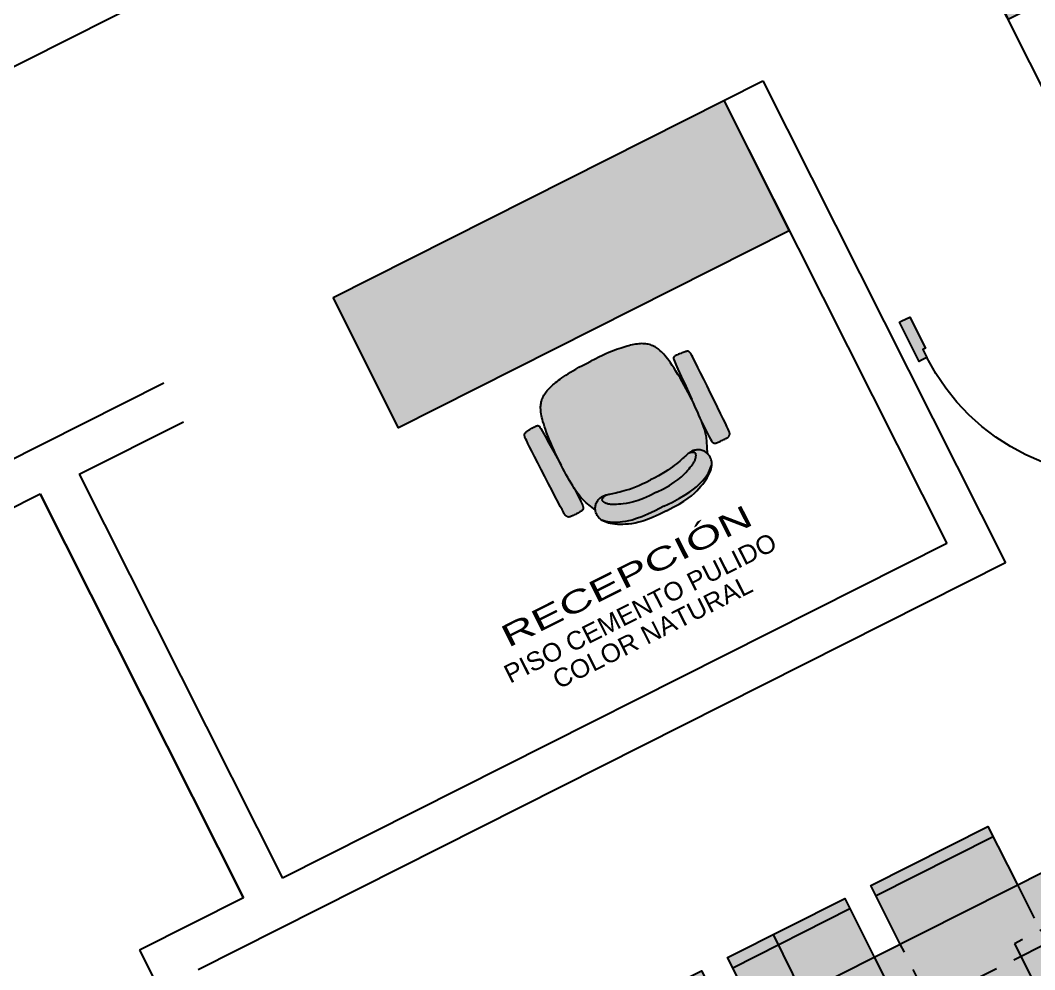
# Model space of a CAD drawing. Header units: millimetres. Extents: x 460 to 723, y 360 to 962.
# Drawn here: x 605.96 to 611.21, y 481 to 485.92 of the extents above; entities that cross this region are included whole.
import ezdxf
from ezdxf.enums import TextEntityAlignment as Align

# ---------------------------------------------------------------- set-up
doc = ezdxf.new("R2010")
doc.units = ezdxf.units.MM
doc.linetypes.add('DASHED', pattern=[19.05, 12.7, -6.35])
doc.linetypes.add('HIDDEN2', pattern=[4.7625, 3.175, -1.5875])
for name, color, linetype in [('0_HATCH_JARDIN', 84, 'Continuous'), ('5', 5, 'Continuous'), ('A-MOBILIARIO', 1, 'Continuous'), ('EQUIPAMIENTO MOVIL', 10, 'Continuous'), ('G-PROYECCIONES', 1, 'HIDDEN2'), ('proyeccion', 8, 'DASHED'), ('PUERTAS', 1, 'Continuous'), ('TEXTOS-03', 3, 'Continuous'), ('TEXTOS-04', 4, 'Continuous')]:
    doc.layers.add(name, color=color, linetype=linetype)
doc.layers.add('A_ventanas', color=252, linetype='Continuous', lineweight=9)
doc.styles.add('DIAZ', font='swissel.ttf', dxfattribs={"width": 1.5})
pattern_1 = [(0, (0, 0), (0, 6.985), [5.08, -1.905]), (90, (0, 0), (-6.985, 4e-16), [5.08, -1.905])]

# ---------------------------------------------------------------- blocks, each defined once
blk = doc.blocks.new('*U75')
at = {"layer": 'EQUIPAMIENTO MOVIL'}
h = blk.add_hatch(color=255, dxfattribs=at)
h.dxf.hatch_style = 1
h.paths.add_polyline_path([(1643.6555, 1762.7395), (1643.6548, 1762.7501), (1643.654, 1762.7605), (1643.6529, 1762.771), (1643.6512, 1762.7822), (1643.6486, 1762.7943), (1643.6448, 1762.8077), (1643.6394, 1762.8228), (1643.6322, 1762.84), (1643.6229, 1762.8596), (1643.6215, 1762.8561), (1643.6198, 1762.8527), (1643.618, 1762.8497), (1643.616, 1762.8468), (1643.6139, 1762.8442), (1643.6116, 1762.8417), (1643.6092, 1762.8395), (1643.6066, 1762.8375), (1643.604, 1762.8358), (1643.6012, 1762.8342), (1643.5984, 1762.8328), (1643.5955, 1762.8316), (1643.5925, 1762.8306), (1643.5896, 1762.8297), (1643.5867, 1762.8291), (1643.5838, 1762.8286), (1643.5809, 1762.8283), (1643.5781, 1762.8282), (1643.5754, 1762.8283), (1643.5727, 1762.8285), (1643.57, 1762.8288), (1643.567, 1762.8294), (1643.5671, 1762.8294), (1643.5642, 1762.83), (1643.561, 1762.8308), (1643.5574, 1762.8318), (1643.5535, 1762.8328), (1643.5491, 1762.834), (1643.5442, 1762.8353), (1643.5389, 1762.8367), (1643.5331, 1762.8382), (1643.5267, 1762.8397), (1643.5198, 1762.8413), (1643.5123, 1762.8429), (1643.5042, 1762.8445), (1643.4955, 1762.8461), (1643.4861, 1762.8476), (1643.4758, 1762.849), (1643.4646, 1762.8502), (1643.4523, 1762.8511), (1643.4388, 1762.8518), (1643.4239, 1762.8522), (1643.4076, 1762.8521), (1643.3914, 1762.8522), (1643.3765, 1762.8518), (1643.363, 1762.8511), (1643.3507, 1762.8502), (1643.3395, 1762.849), (1643.3292, 1762.8476), (1643.3198, 1762.8461), (1643.3111, 1762.8445), (1643.303, 1762.8429), (1643.2955, 1762.8413), (1643.2886, 1762.8397), (1643.2822, 1762.8382), (1643.2764, 1762.8367), (1643.271, 1762.8353), (1643.2662, 1762.834), (1643.2618, 1762.8328), (1643.2579, 1762.8318), (1643.2543, 1762.8308), (1643.2511, 1762.83), (1643.2481, 1762.8294), (1643.2452, 1762.8288), (1643.2425, 1762.8285), (1643.2399, 1762.8283), (1643.2372, 1762.8282), (1643.2344, 1762.8283), (1643.2315, 1762.8286), (1643.2286, 1762.8291), (1643.2257, 1762.8297), (1643.2227, 1762.8306), (1643.2198, 1762.8316), (1643.2169, 1762.8328), (1643.2141, 1762.8342), (1643.2113, 1762.8358), (1643.2087, 1762.8375), (1643.2061, 1762.8395), (1643.2037, 1762.8417), (1643.2014, 1762.8442), (1643.1992, 1762.8468), (1643.1972, 1762.8497), (1643.1954, 1762.8527), (1643.1938, 1762.8561), (1643.1924, 1762.8596), (1643.1831, 1762.84), (1643.1759, 1762.8228), (1643.1705, 1762.8077), (1643.1667, 1762.7943), (1643.164, 1762.7822), (1643.1624, 1762.771), (1643.1613, 1762.7605), (1643.1605, 1762.7501), (1643.1598, 1762.7395), (1643.1592, 1762.7288), (1643.1585, 1762.7177), (1643.158, 1762.7063), (1643.1576, 1762.6945), (1643.1572, 1762.6823), (1643.1571, 1762.6696), (1643.1571, 1762.6563), (1643.1573, 1762.6424), (1643.1576, 1762.6282), (1643.1582, 1762.6138), (1643.1589, 1762.5994), (1643.1597, 1762.5853), (1643.1607, 1762.5716), (1643.1618, 1762.5586), (1643.1629, 1762.5465), (1643.1642, 1762.5354), (1643.1655, 1762.5254), (1643.1669, 1762.5162), (1643.1684, 1762.508), (1643.1699, 1762.5005), (1643.1715, 1762.4937), (1643.1731, 1762.4875), (1643.1747, 1762.4818), (1643.1764, 1762.4766), (1643.1782, 1762.4719), (1643.18, 1762.4674), (1643.1818, 1762.4633), (1643.1838, 1762.4594), (1643.1859, 1762.4558), (1643.1882, 1762.4523), (1643.1905, 1762.449), (1643.1931, 1762.4457), (1643.1958, 1762.4426), (1643.1987, 1762.4395), (1643.2018, 1762.4365), (1643.2051, 1762.4337), (1643.2086, 1762.4309), (1643.2123, 1762.4283), (1643.2162, 1762.4259), (1643.2203, 1762.4236), (1643.2246, 1762.4214), (1643.2292, 1762.4194), (1643.2339, 1762.4175), (1643.2389, 1762.4157), (1643.2441, 1762.414), (1643.2495, 1762.4124), (1643.2551, 1762.4108), (1643.2609, 1762.4094), (1643.2669, 1762.408), (1643.2732, 1762.4067), (1643.2799, 1762.4054), (1643.2868, 1762.4042), (1643.2942, 1762.4031), (1643.302, 1762.402), (1643.3103, 1762.401), (1643.319, 1762.4), (1643.3285, 1762.3991), (1643.3387, 1762.3983), (1643.35, 1762.3977), (1643.3623, 1762.3971), (1643.3759, 1762.3967), (1643.391, 1762.3965), (1643.4076, 1762.3965), (1643.4243, 1762.3965), (1643.4394, 1762.3967), (1643.453, 1762.3971), (1643.4653, 1762.3977), (1643.4765, 1762.3983), (1643.4868, 1762.3991), (1643.4962, 1762.4), (1643.505, 1762.401), (1643.5133, 1762.402), (1643.5211, 1762.4031), (1643.5284, 1762.4042), (1643.5354, 1762.4054), (1643.542, 1762.4067), (1643.5484, 1762.408), (1643.5544, 1762.4094), (1643.5602, 1762.4108), (1643.5658, 1762.4124), (1643.5712, 1762.414), (1643.5764, 1762.4157), (1643.5813, 1762.4175), (1643.5861, 1762.4194), (1643.5907, 1762.4214), (1643.595, 1762.4236), (1643.5991, 1762.4259), (1643.603, 1762.4283), (1643.6067, 1762.4309), (1643.6102, 1762.4337), (1643.6135, 1762.4365), (1643.6166, 1762.4395), (1643.6195, 1762.4426), (1643.6222, 1762.4457), (1643.6247, 1762.449), (1643.6271, 1762.4523), (1643.6294, 1762.4558), (1643.6315, 1762.4594), (1643.6334, 1762.4633), (1643.6353, 1762.4674), (1643.6371, 1762.4719), (1643.6388, 1762.4766), (1643.6405, 1762.4818), (1643.6422, 1762.4875), (1643.6438, 1762.4937), (1643.6454, 1762.5005), (1643.6469, 1762.508), (1643.6484, 1762.5162), (1643.6498, 1762.5254), (1643.6511, 1762.5354), (1643.6524, 1762.5465), (1643.6535, 1762.5586), (1643.6546, 1762.5716), (1643.6556, 1762.5853), (1643.6564, 1762.5994), (1643.6571, 1762.6138), (1643.6576, 1762.6282), (1643.658, 1762.6424), (1643.6582, 1762.6563), (1643.6582, 1762.6696), (1643.658, 1762.6823), (1643.6577, 1762.6945), (1643.6573, 1762.7063), (1643.6567, 1762.7177), (1643.6561, 1762.7288)])
h.paths.add_polyline_path([(1643.1615, 1762.7797), (1643.1617, 1762.7976), (1643.1615, 1762.811), (1643.161, 1762.8206), (1643.1604, 1762.8272), (1643.1596, 1762.8315), (1643.1587, 1762.8341), (1643.1578, 1762.8358), (1643.157, 1762.837), (1643.1561, 1762.8381), (1643.1551, 1762.8389), (1643.1538, 1762.8396), (1643.1523, 1762.8401), (1643.1504, 1762.8405), (1643.1481, 1762.8408), (1643.1452, 1762.8411), (1643.1417, 1762.8413), (1643.1378, 1762.8415), (1643.1336, 1762.8417), (1643.1291, 1762.8418), (1643.1247, 1762.8419), (1643.1204, 1762.8419), (1643.1164, 1762.8419), (1643.1128, 1762.8419), (1643.1098, 1762.8417), (1643.1073, 1762.8416), (1643.1053, 1762.8414), (1643.1036, 1762.8411), (1643.1023, 1762.8407), (1643.1012, 1762.8403), (1643.1002, 1762.8399), (1643.0994, 1762.8393), (1643.0985, 1762.8387), (1643.0977, 1762.8381), (1643.0969, 1762.8374), (1643.0961, 1762.8366), (1643.0954, 1762.8358), (1643.0947, 1762.8349), (1643.0941, 1762.834), (1643.0935, 1762.833), (1643.093, 1762.8319), (1643.0925, 1762.8302), (1643.0921, 1762.8274), (1643.0917, 1762.8229), (1643.0914, 1762.8162), (1643.091, 1762.8068), (1643.0907, 1762.794), (1643.0904, 1762.7774), (1643.0901, 1762.7567), (1643.0898, 1762.7327), (1643.0896, 1762.7065), (1643.0893, 1762.6792), (1643.0891, 1762.6518), (1643.089, 1762.6256), (1643.0888, 1762.6015), (1643.0888, 1762.5808), (1643.0888, 1762.5641), (1643.0888, 1762.5512), (1643.0889, 1762.5417), (1643.0891, 1762.5348), (1643.0892, 1762.5302), (1643.0894, 1762.5273), (1643.0897, 1762.5256), (1643.0899, 1762.5244), (1643.0902, 1762.5234), (1643.0905, 1762.5224), (1643.0908, 1762.5215), (1643.0912, 1762.5207), (1643.0915, 1762.5199), (1643.0919, 1762.5191), (1643.0923, 1762.5184), (1643.0928, 1762.5178), (1643.0933, 1762.5171), (1643.0939, 1762.5165), (1643.0946, 1762.5159), (1643.0957, 1762.5154), (1643.097, 1762.5149), (1643.0988, 1762.5143), (1643.1011, 1762.5138), (1643.1038, 1762.5133), (1643.1072, 1762.5128), (1643.1111, 1762.5124), (1643.1153, 1762.5119), (1643.1196, 1762.5116), (1643.1239, 1762.5112), (1643.1281, 1762.5109), (1643.132, 1762.5108), (1643.1354, 1762.5107), (1643.1383, 1762.5107), (1643.1406, 1762.5108), (1643.1424, 1762.5109), (1643.1438, 1762.5112), (1643.145, 1762.5115), (1643.1458, 1762.5118), (1643.1465, 1762.5122), (1643.147, 1762.5126), (1643.1475, 1762.513), (1643.148, 1762.5134), (1643.1484, 1762.5138), (1643.1488, 1762.5143), (1643.1492, 1762.5147), (1643.1495, 1762.5152), (1643.1499, 1762.5158), (1643.1502, 1762.5164), (1643.1505, 1762.5173), (1643.1508, 1762.52), (1643.1513, 1762.5261), (1643.1519, 1762.5375), (1643.1527, 1762.5558), (1643.1538, 1762.5828), (1643.1552, 1762.6201), (1643.1571, 1762.6694), (1643.1572, 1762.6823), (1643.1576, 1762.6945), (1643.158, 1762.7063), (1643.1585, 1762.7177), (1643.1592, 1762.7288), (1643.1598, 1762.7395), (1643.1605, 1762.7501), (1643.161, 1762.7568)])
h.paths.add_polyline_path([(1643.7246, 1762.794), (1643.7243, 1762.8068), (1643.7239, 1762.8162), (1643.7236, 1762.8229), (1643.7232, 1762.8274), (1643.7227, 1762.8302), (1643.7223, 1762.8319), (1643.7217, 1762.833), (1643.7212, 1762.834), (1643.7205, 1762.8349), (1643.7199, 1762.8358), (1643.7191, 1762.8366), (1643.7184, 1762.8374), (1643.7176, 1762.8381), (1643.7168, 1762.8387), (1643.7159, 1762.8393), (1643.7151, 1762.8399), (1643.7141, 1762.8403), (1643.713, 1762.8407), (1643.7116, 1762.8411), (1643.71, 1762.8414), (1643.7079, 1762.8416), (1643.7055, 1762.8417), (1643.7024, 1762.8419), (1643.6989, 1762.8419), (1643.6949, 1762.8419), (1643.6906, 1762.8419), (1643.6861, 1762.8418), (1643.6817, 1762.8417), (1643.6775, 1762.8415), (1643.6735, 1762.8413), (1643.6701, 1762.8411), (1643.6672, 1762.8408), (1643.6648, 1762.8405), (1643.663, 1762.8401), (1643.6615, 1762.8396), (1643.6602, 1762.8389), (1643.6592, 1762.8381), (1643.6583, 1762.837), (1643.6574, 1762.8358), (1643.6566, 1762.8341), (1643.6557, 1762.8315), (1643.6549, 1762.8272), (1643.6543, 1762.8206), (1643.6538, 1762.811), (1643.6536, 1762.7976), (1643.6538, 1762.7797), (1643.6543, 1762.7568), (1643.6548, 1762.7501), (1643.6555, 1762.7395), (1643.6561, 1762.7288), (1643.6567, 1762.7177), (1643.6573, 1762.7063), (1643.6577, 1762.6945), (1643.658, 1762.6823), (1643.6582, 1762.6694), (1643.66, 1762.6201), (1643.6615, 1762.5828), (1643.6626, 1762.5558), (1643.6634, 1762.5375), (1643.664, 1762.5261), (1643.6645, 1762.52), (1643.6648, 1762.5173), (1643.6651, 1762.5164), (1643.6654, 1762.5158), (1643.6658, 1762.5152), (1643.6661, 1762.5147), (1643.6665, 1762.5143), (1643.6669, 1762.5138), (1643.6673, 1762.5134), (1643.6678, 1762.513), (1643.6683, 1762.5126), (1643.6688, 1762.5122), (1643.6695, 1762.5118), (1643.6703, 1762.5115), (1643.6714, 1762.5112), (1643.6729, 1762.5109), (1643.6747, 1762.5108), (1643.677, 1762.5107), (1643.6799, 1762.5107), (1643.6833, 1762.5108), (1643.6872, 1762.5109), (1643.6914, 1762.5112), (1643.6957, 1762.5116), (1643.7, 1762.5119), (1643.7042, 1762.5124), (1643.7081, 1762.5128), (1643.7114, 1762.5133), (1643.7142, 1762.5138), (1643.7165, 1762.5143), (1643.7182, 1762.5149), (1643.7196, 1762.5154), (1643.7206, 1762.5159), (1643.7214, 1762.5165), (1643.722, 1762.5171), (1643.7225, 1762.5178), (1643.723, 1762.5184), (1643.7234, 1762.5191), (1643.7238, 1762.5199), (1643.7241, 1762.5207), (1643.7245, 1762.5215), (1643.7248, 1762.5224), (1643.7251, 1762.5234), (1643.7253, 1762.5244), (1643.7256, 1762.5256), (1643.7258, 1762.5273), (1643.726, 1762.5302), (1643.7262, 1762.5348), (1643.7264, 1762.5417), (1643.7265, 1762.5512), (1643.7265, 1762.5641), (1643.7265, 1762.5808), (1643.7264, 1762.6015), (1643.7263, 1762.6256), (1643.7262, 1762.6518), (1643.7259, 1762.6792), (1643.7257, 1762.7065), (1643.7254, 1762.7327), (1643.7252, 1762.7567), (1643.7249, 1762.7774)])
h.paths.add_polyline_path([(1643.6032, 1762.9145), (1643.5959, 1762.9198), (1643.5887, 1762.9243), (1643.5815, 1762.9282), (1643.5739, 1762.9317), (1643.566, 1762.9349), (1643.5576, 1762.9379), (1643.5484, 1762.941), (1643.5379, 1762.944), (1643.5253, 1762.9468), (1643.51, 1762.9493), (1643.4913, 1762.9514), (1643.4684, 1762.9529), (1643.4408, 1762.9537), (1643.4076, 1762.9536), (1643.3745, 1762.9537), (1643.3469, 1762.9529), (1643.324, 1762.9514), (1643.3053, 1762.9493), (1643.29, 1762.9468), (1643.2774, 1762.944), (1643.2669, 1762.941), (1643.2577, 1762.9379), (1643.2493, 1762.9349), (1643.2414, 1762.9317), (1643.2338, 1762.9282), (1643.2265, 1762.9243), (1643.2193, 1762.9198), (1643.2121, 1762.9145), (1643.2047, 1762.9083), (1643.1969, 1762.9009), (1643.1948, 1762.8972), (1643.1929, 1762.8927), (1643.1914, 1762.8883), (1643.1904, 1762.8839), (1643.1898, 1762.8796), (1643.1896, 1762.8753), (1643.1898, 1762.8712), (1643.1904, 1762.8672), (1643.1913, 1762.8633), (1643.1924, 1762.8596), (1643.1938, 1762.8561), (1643.1954, 1762.8527), (1643.1972, 1762.8497), (1643.1992, 1762.8468), (1643.2014, 1762.8442), (1643.2037, 1762.8417), (1643.2061, 1762.8395), (1643.2087, 1762.8375), (1643.2113, 1762.8358), (1643.2141, 1762.8342), (1643.2169, 1762.8328), (1643.2198, 1762.8316), (1643.2227, 1762.8306), (1643.2257, 1762.8297), (1643.2286, 1762.8291), (1643.2315, 1762.8286), (1643.2344, 1762.8283), (1643.2372, 1762.8282), (1643.2399, 1762.8283), (1643.2425, 1762.8285), (1643.2452, 1762.8288), (1643.2481, 1762.8294), (1643.2482, 1762.8294), (1643.2441, 1762.8306), (1643.2407, 1762.8316), (1643.238, 1762.8326), (1643.2358, 1762.8335), (1643.234, 1762.8343), (1643.2326, 1762.8351), (1643.2316, 1762.8358), (1643.2307, 1762.8366), (1643.2297, 1762.8377), (1643.2289, 1762.8394), (1643.2286, 1762.8411), (1643.2286, 1762.8424), (1643.2288, 1762.8434), (1643.229, 1762.8443), (1643.2293, 1762.8453), (1643.2297, 1762.8463), (1643.2301, 1762.8473), (1643.2307, 1762.8484), (1643.2314, 1762.8495), (1643.2321, 1762.8507), (1643.233, 1762.852), (1643.2339, 1762.8533), (1643.235, 1762.8547), (1643.2362, 1762.8561), (1643.2375, 1762.8576), (1643.239, 1762.8591), (1643.2407, 1762.8606), (1643.2426, 1762.8622), (1643.2447, 1762.8638), (1643.2471, 1762.8654), (1643.2498, 1762.867), (1643.253, 1762.8688), (1643.2567, 1762.8706), (1643.2611, 1762.8727), (1643.2662, 1762.875), (1643.2722, 1762.8776), (1643.2791, 1762.8806), (1643.2872, 1762.8838), (1643.2967, 1762.8872), (1643.3081, 1762.8906), (1643.3218, 1762.8937), (1643.3382, 1762.8964), (1643.3577, 1762.8983), (1643.3807, 1762.8994), (1643.4076, 1762.8994), (1643.4346, 1762.8994), (1643.4576, 1762.8983), (1643.4771, 1762.8964), (1643.4935, 1762.8937), (1643.5072, 1762.8906), (1643.5186, 1762.8872), (1643.5281, 1762.8838), (1643.5362, 1762.8806), (1643.5431, 1762.8776), (1643.5491, 1762.875), (1643.5542, 1762.8727), (1643.5586, 1762.8706), (1643.5623, 1762.8688), (1643.5655, 1762.867), (1643.5682, 1762.8654), (1643.5706, 1762.8638), (1643.5727, 1762.8622), (1643.5746, 1762.8606), (1643.5763, 1762.8591), (1643.5778, 1762.8576), (1643.5791, 1762.8561), (1643.5803, 1762.8547), (1643.5814, 1762.8533), (1643.5823, 1762.852), (1643.5832, 1762.8507), (1643.5839, 1762.8495), (1643.5846, 1762.8484), (1643.5851, 1762.8473), (1643.5856, 1762.8463), (1643.586, 1762.8453), (1643.5865, 1762.8438), (1643.5867, 1762.842), (1643.5866, 1762.8402), (1643.586, 1762.8385), (1643.5852, 1762.8373), (1643.5845, 1762.8366), (1643.5837, 1762.8358), (1643.5826, 1762.8351), (1643.5813, 1762.8343), (1643.5795, 1762.8335), (1643.5773, 1762.8326), (1643.5746, 1762.8316), (1643.5712, 1762.8306), (1643.5671, 1762.8294), (1643.5672, 1762.8294), (1643.57, 1762.8288), (1643.5727, 1762.8285), (1643.5754, 1762.8283), (1643.5781, 1762.8282), (1643.5809, 1762.8283), (1643.5838, 1762.8286), (1643.5867, 1762.8291), (1643.5896, 1762.8297), (1643.5925, 1762.8306), (1643.5955, 1762.8316), (1643.5984, 1762.8328), (1643.6012, 1762.8342), (1643.604, 1762.8358), (1643.6066, 1762.8375), (1643.6092, 1762.8395), (1643.6116, 1762.8417), (1643.6139, 1762.8442), (1643.616, 1762.8468), (1643.618, 1762.8497), (1643.6198, 1762.8527), (1643.6215, 1762.8561), (1643.6229, 1762.8596), (1643.624, 1762.8633), (1643.6249, 1762.8672), (1643.6254, 1762.8712), (1643.6257, 1762.8753), (1643.6255, 1762.8796), (1643.6249, 1762.8839), (1643.6239, 1762.8883), (1643.6224, 1762.8927), (1643.6204, 1762.8972), (1643.6184, 1762.9009), (1643.6106, 1762.9083)])
h.paths.add_polyline_path([(1643.5088, 1762.9637), (1643.4942, 1762.9664), (1643.4771, 1762.9686), (1643.457, 1762.9703), (1643.4336, 1762.9713), (1643.4063, 1762.9715), (1643.3799, 1762.9713), (1643.3571, 1762.9703), (1643.3376, 1762.9686), (1643.3208, 1762.9664), (1643.3063, 1762.9637), (1643.2937, 1762.9606), (1643.2826, 1762.9572), (1643.2725, 1762.9535), (1643.2629, 1762.9497), (1643.254, 1762.9457), (1643.2457, 1762.9416), (1643.2379, 1762.9374), (1643.2307, 1762.9331), (1643.2241, 1762.9287), (1643.2181, 1762.9243), (1643.2128, 1762.9198), (1643.208, 1762.9153), (1643.2039, 1762.9107), (1643.2003, 1762.9062), (1643.1973, 1762.9017), (1643.1969, 1762.9009), (1643.2047, 1762.9083), (1643.2121, 1762.9145), (1643.2193, 1762.9198), (1643.2265, 1762.9243), (1643.2338, 1762.9282), (1643.2414, 1762.9317), (1643.2493, 1762.9349), (1643.2577, 1762.9379), (1643.2669, 1762.941), (1643.2774, 1762.944), (1643.29, 1762.9468), (1643.3053, 1762.9493), (1643.324, 1762.9514), (1643.3469, 1762.9529), (1643.3745, 1762.9537), (1643.4076, 1762.9536), (1643.4408, 1762.9537), (1643.4684, 1762.9529), (1643.4913, 1762.9514), (1643.51, 1762.9493), (1643.5253, 1762.9468), (1643.5379, 1762.944), (1643.5484, 1762.941), (1643.5576, 1762.9379), (1643.566, 1762.9349), (1643.5739, 1762.9317), (1643.5815, 1762.9282), (1643.5887, 1762.9243), (1643.5959, 1762.9198), (1643.6032, 1762.9145), (1643.6106, 1762.9083), (1643.6184, 1762.9009), (1643.618, 1762.9017), (1643.615, 1762.9062), (1643.6114, 1762.9107), (1643.6072, 1762.9153), (1643.6025, 1762.9198), (1643.5971, 1762.9243), (1643.5912, 1762.9287), (1643.5846, 1762.9331), (1643.5774, 1762.9374), (1643.5696, 1762.9416), (1643.5613, 1762.9457), (1643.5523, 1762.9497), (1643.5428, 1762.9535), (1643.5327, 1762.9572), (1643.5215, 1762.9606)])
h = blk.add_hatch(color=254, dxfattribs=at)
h.dxf.hatch_style = 1
h.paths.add_polyline_path([(1643.4076, 1762.8994), (1643.3807, 1762.8994), (1643.3577, 1762.8983), (1643.3382, 1762.8964), (1643.3218, 1762.8937), (1643.3081, 1762.8906), (1643.2967, 1762.8872), (1643.2872, 1762.8838), (1643.2791, 1762.8806), (1643.2722, 1762.8776), (1643.2662, 1762.875), (1643.2611, 1762.8727), (1643.2567, 1762.8706), (1643.253, 1762.8688), (1643.2498, 1762.867), (1643.2471, 1762.8654), (1643.2447, 1762.8638), (1643.2426, 1762.8622), (1643.2407, 1762.8606), (1643.239, 1762.8591), (1643.2375, 1762.8576), (1643.2362, 1762.8561), (1643.235, 1762.8547), (1643.2339, 1762.8533), (1643.233, 1762.852), (1643.2321, 1762.8507), (1643.2314, 1762.8495), (1643.2307, 1762.8484), (1643.2301, 1762.8473), (1643.2297, 1762.8463), (1643.2293, 1762.8453), (1643.229, 1762.8443), (1643.2288, 1762.8434), (1643.2286, 1762.8424), (1643.2286, 1762.8415), (1643.2287, 1762.8407), (1643.2288, 1762.8398), (1643.2291, 1762.839), (1643.2295, 1762.8381), (1643.2301, 1762.8373), (1643.2307, 1762.8366), (1643.2316, 1762.8358), (1643.2326, 1762.8351), (1643.234, 1762.8343), (1643.2358, 1762.8335), (1643.238, 1762.8326), (1643.2407, 1762.8316), (1643.2441, 1762.8306), (1643.2482, 1762.8294), (1643.2511, 1762.83), (1643.2543, 1762.8308), (1643.2579, 1762.8318), (1643.2618, 1762.8328), (1643.2662, 1762.834), (1643.271, 1762.8353), (1643.2764, 1762.8367), (1643.2822, 1762.8382), (1643.2886, 1762.8397), (1643.2955, 1762.8413), (1643.303, 1762.8429), (1643.3111, 1762.8445), (1643.3198, 1762.8461), (1643.3292, 1762.8476), (1643.3395, 1762.849), (1643.3507, 1762.8502), (1643.363, 1762.8511), (1643.3765, 1762.8518), (1643.3914, 1762.8522), (1643.4076, 1762.8521), (1643.4239, 1762.8522), (1643.4388, 1762.8518), (1643.4523, 1762.8511), (1643.4646, 1762.8502), (1643.4758, 1762.849), (1643.4861, 1762.8476), (1643.4955, 1762.8461), (1643.5042, 1762.8445), (1643.5123, 1762.8429), (1643.5198, 1762.8413), (1643.5267, 1762.8397), (1643.5331, 1762.8382), (1643.5389, 1762.8367), (1643.5442, 1762.8353), (1643.5491, 1762.834), (1643.5535, 1762.8328), (1643.5574, 1762.8318), (1643.561, 1762.8308), (1643.5642, 1762.83), (1643.5671, 1762.8294), (1643.5712, 1762.8306), (1643.5746, 1762.8316), (1643.5773, 1762.8326), (1643.5795, 1762.8335), (1643.5813, 1762.8343), (1643.5826, 1762.8351), (1643.5837, 1762.8358), (1643.5845, 1762.8366), (1643.5852, 1762.8373), (1643.5858, 1762.8381), (1643.5862, 1762.839), (1643.5865, 1762.8398), (1643.5866, 1762.8407), (1643.5867, 1762.8415), (1643.5867, 1762.8424), (1643.5865, 1762.8434), (1643.5863, 1762.8443), (1643.586, 1762.8453), (1643.5856, 1762.8463), (1643.5851, 1762.8473), (1643.5846, 1762.8484), (1643.5839, 1762.8495), (1643.5832, 1762.8507), (1643.5823, 1762.852), (1643.5814, 1762.8533), (1643.5803, 1762.8547), (1643.5791, 1762.8561), (1643.5778, 1762.8576), (1643.5763, 1762.8591), (1643.5746, 1762.8606), (1643.5727, 1762.8622), (1643.5706, 1762.8638), (1643.5682, 1762.8654), (1643.5655, 1762.867), (1643.5623, 1762.8688), (1643.5586, 1762.8706), (1643.5542, 1762.8727), (1643.5491, 1762.875), (1643.5431, 1762.8776), (1643.5362, 1762.8806), (1643.5281, 1762.8838), (1643.5186, 1762.8872), (1643.5072, 1762.8906), (1643.4935, 1762.8937), (1643.4771, 1762.8964), (1643.4576, 1762.8983), (1643.4346, 1762.8994)])
at = {"layer": 'EQUIPAMIENTO MOVIL', "linetype": 'Continuous'}
for points in [[(1643.4063, 1762.9715), (1643.3799, 1762.9713), (1643.3571, 1762.9703), (1643.3376, 1762.9686), (1643.3208, 1762.9664), (1643.3063, 1762.9637), (1643.2937, 1762.9606), (1643.2826, 1762.9572), (1643.2725, 1762.9535), (1643.2629, 1762.9497), (1643.254, 1762.9457), (1643.2457, 1762.9416), (1643.2379, 1762.9374), (1643.2307, 1762.9331), (1643.2241, 1762.9287), (1643.2181, 1762.9243), (1643.2128, 1762.9198), (1643.208, 1762.9153), (1643.2039, 1762.9107), (1643.2003, 1762.9062), (1643.1973, 1762.9017), (1643.1948, 1762.8972), (1643.1929, 1762.8927), (1643.1914, 1762.8883), (1643.1904, 1762.8839), (1643.1898, 1762.8796), (1643.1896, 1762.8753), (1643.1898, 1762.8712), (1643.1904, 1762.8672), (1643.1913, 1762.8633), (1643.1924, 1762.8596), (1643.1938, 1762.8561), (1643.1954, 1762.8527), (1643.1972, 1762.8497), (1643.1992, 1762.8468), (1643.2014, 1762.8442), (1643.2037, 1762.8417), (1643.2061, 1762.8395), (1643.2087, 1762.8375), (1643.2113, 1762.8358), (1643.2141, 1762.8342), (1643.2169, 1762.8328), (1643.2198, 1762.8316), (1643.2227, 1762.8306), (1643.2257, 1762.8297), (1643.2286, 1762.8291), (1643.2315, 1762.8286), (1643.2344, 1762.8283), (1643.2372, 1762.8282), (1643.2399, 1762.8283), (1643.2425, 1762.8285), (1643.2452, 1762.8288), (1643.2481, 1762.8294), (1643.2511, 1762.83), (1643.2543, 1762.8308), (1643.2579, 1762.8318), (1643.2618, 1762.8328), (1643.2662, 1762.834), (1643.271, 1762.8353), (1643.2764, 1762.8367), (1643.2822, 1762.8382), (1643.2886, 1762.8397), (1643.2955, 1762.8413), (1643.303, 1762.8429), (1643.3111, 1762.8445), (1643.3198, 1762.8461), (1643.3292, 1762.8476), (1643.3395, 1762.849), (1643.3507, 1762.8502), (1643.363, 1762.8511), (1643.3765, 1762.8518), (1643.3914, 1762.8522), (1643.4076, 1762.8521)], [(1643.4063, 1762.9715), (1643.4336, 1762.9713), (1643.457, 1762.9703), (1643.4771, 1762.9686), (1643.4942, 1762.9664), (1643.5088, 1762.9637), (1643.5215, 1762.9606), (1643.5327, 1762.9572), (1643.5428, 1762.9535), (1643.5523, 1762.9497), (1643.5613, 1762.9457), (1643.5696, 1762.9416), (1643.5774, 1762.9374), (1643.5846, 1762.9331), (1643.5912, 1762.9287), (1643.5971, 1762.9243), (1643.6025, 1762.9198), (1643.6072, 1762.9153), (1643.6114, 1762.9107), (1643.615, 1762.9062), (1643.618, 1762.9017), (1643.6204, 1762.8972), (1643.6224, 1762.8927), (1643.6239, 1762.8883), (1643.6249, 1762.8839), (1643.6255, 1762.8796), (1643.6257, 1762.8753), (1643.6254, 1762.8712), (1643.6249, 1762.8672), (1643.624, 1762.8633), (1643.6229, 1762.8596), (1643.6215, 1762.8561), (1643.6198, 1762.8527), (1643.618, 1762.8497), (1643.616, 1762.8468), (1643.6139, 1762.8442), (1643.6116, 1762.8417), (1643.6092, 1762.8395), (1643.6066, 1762.8375), (1643.604, 1762.8358), (1643.6012, 1762.8342), (1643.5984, 1762.8328), (1643.5955, 1762.8316), (1643.5925, 1762.8306), (1643.5896, 1762.8297), (1643.5867, 1762.8291), (1643.5838, 1762.8286), (1643.5809, 1762.8283), (1643.5781, 1762.8282), (1643.5754, 1762.8283), (1643.5727, 1762.8285), (1643.57, 1762.8288), (1643.5672, 1762.8294), (1643.5642, 1762.83), (1643.561, 1762.8308), (1643.5574, 1762.8318), (1643.5535, 1762.8328), (1643.5491, 1762.834), (1643.5442, 1762.8353), (1643.5389, 1762.8367), (1643.5331, 1762.8382), (1643.5267, 1762.8397), (1643.5198, 1762.8413), (1643.5123, 1762.8429), (1643.5042, 1762.8445), (1643.4955, 1762.8461), (1643.4861, 1762.8476), (1643.4758, 1762.849), (1643.4646, 1762.8502), (1643.4523, 1762.8511), (1643.4388, 1762.8518), (1643.4239, 1762.8522), (1643.4076, 1762.8521)], [(1643.161, 1762.7568), (1643.1615, 1762.7797), (1643.1617, 1762.7976), (1643.1615, 1762.811), (1643.161, 1762.8206), (1643.1604, 1762.8272), (1643.1596, 1762.8315), (1643.1587, 1762.8341), (1643.1578, 1762.8358), (1643.157, 1762.837), (1643.1561, 1762.8381), (1643.1551, 1762.8389), (1643.1538, 1762.8396), (1643.1523, 1762.8401), (1643.1504, 1762.8405), (1643.1481, 1762.8408), (1643.1452, 1762.8411), (1643.1417, 1762.8413), (1643.1378, 1762.8415), (1643.1336, 1762.8417), (1643.1291, 1762.8418), (1643.1247, 1762.8419), (1643.1204, 1762.8419), (1643.1164, 1762.8419), (1643.1128, 1762.8419), (1643.1098, 1762.8417), (1643.1073, 1762.8416), (1643.1053, 1762.8414), (1643.1036, 1762.8411), (1643.1023, 1762.8407), (1643.1012, 1762.8403), (1643.1002, 1762.8399), (1643.0994, 1762.8393), (1643.0985, 1762.8387), (1643.0977, 1762.8381), (1643.0969, 1762.8374), (1643.0961, 1762.8366), (1643.0954, 1762.8358), (1643.0947, 1762.8349), (1643.0941, 1762.834), (1643.0935, 1762.833), (1643.093, 1762.8319), (1643.0925, 1762.8302), (1643.0921, 1762.8274), (1643.0917, 1762.8229), (1643.0914, 1762.8162), (1643.091, 1762.8068), (1643.0907, 1762.794), (1643.0904, 1762.7774), (1643.0901, 1762.7567), (1643.0898, 1762.7327), (1643.0896, 1762.7065), (1643.0893, 1762.6792), (1643.0891, 1762.6518), (1643.089, 1762.6256), (1643.0888, 1762.6015), (1643.0888, 1762.5808), (1643.0888, 1762.5641), (1643.0888, 1762.5512), (1643.0889, 1762.5417), (1643.0891, 1762.5348), (1643.0892, 1762.5302), (1643.0894, 1762.5273), (1643.0897, 1762.5256), (1643.0899, 1762.5244), (1643.0902, 1762.5234), (1643.0905, 1762.5224), (1643.0908, 1762.5215), (1643.0912, 1762.5207), (1643.0915, 1762.5199), (1643.0919, 1762.5191), (1643.0923, 1762.5184), (1643.0928, 1762.5178), (1643.0933, 1762.5171), (1643.0939, 1762.5165), (1643.0946, 1762.5159), (1643.0957, 1762.5154), (1643.097, 1762.5149), (1643.0988, 1762.5143), (1643.1011, 1762.5138), (1643.1038, 1762.5133), (1643.1072, 1762.5128), (1643.1111, 1762.5124), (1643.1153, 1762.5119), (1643.1196, 1762.5116), (1643.1239, 1762.5112), (1643.1281, 1762.5109), (1643.132, 1762.5108), (1643.1354, 1762.5107), (1643.1383, 1762.5107), (1643.1406, 1762.5108), (1643.1424, 1762.5109), (1643.1438, 1762.5112), (1643.145, 1762.5115), (1643.1458, 1762.5118), (1643.1465, 1762.5122), (1643.147, 1762.5126), (1643.1475, 1762.513), (1643.148, 1762.5134), (1643.1484, 1762.5138), (1643.1488, 1762.5143), (1643.1492, 1762.5147), (1643.1495, 1762.5152), (1643.1499, 1762.5158), (1643.1502, 1762.5164), (1643.1505, 1762.5173), (1643.1508, 1762.52), (1643.1513, 1762.5261), (1643.1519, 1762.5375), (1643.1527, 1762.5558), (1643.1538, 1762.5828), (1643.1552, 1762.6201), (1643.1571, 1762.6695)], [(1643.1924, 1762.8596), (1643.1831, 1762.84), (1643.1759, 1762.8228), (1643.1705, 1762.8077), (1643.1667, 1762.7943), (1643.164, 1762.7822), (1643.1624, 1762.771), (1643.1613, 1762.7605), (1643.1605, 1762.7501), (1643.1598, 1762.7395), (1643.1592, 1762.7288), (1643.1585, 1762.7177), (1643.158, 1762.7063), (1643.1576, 1762.6945), (1643.1572, 1762.6823), (1643.1571, 1762.6696), (1643.1571, 1762.6563), (1643.1573, 1762.6424), (1643.1576, 1762.6282), (1643.1582, 1762.6138), (1643.1589, 1762.5994), (1643.1597, 1762.5853), (1643.1607, 1762.5716), (1643.1618, 1762.5586), (1643.1629, 1762.5465), (1643.1642, 1762.5354), (1643.1655, 1762.5254), (1643.1669, 1762.5162), (1643.1684, 1762.508), (1643.1699, 1762.5005), (1643.1715, 1762.4937), (1643.1731, 1762.4875), (1643.1747, 1762.4818), (1643.1764, 1762.4766), (1643.1782, 1762.4719), (1643.18, 1762.4674), (1643.1818, 1762.4633), (1643.1838, 1762.4594), (1643.1859, 1762.4558), (1643.1882, 1762.4523), (1643.1905, 1762.449), (1643.1931, 1762.4457), (1643.1958, 1762.4426), (1643.1987, 1762.4395), (1643.2018, 1762.4365), (1643.2051, 1762.4337), (1643.2086, 1762.4309), (1643.2123, 1762.4283), (1643.2162, 1762.4259), (1643.2203, 1762.4236), (1643.2246, 1762.4214), (1643.2292, 1762.4194), (1643.2339, 1762.4175), (1643.2389, 1762.4157), (1643.2441, 1762.414), (1643.2495, 1762.4124), (1643.2551, 1762.4108), (1643.2609, 1762.4094), (1643.2669, 1762.408), (1643.2732, 1762.4067), (1643.2799, 1762.4054), (1643.2868, 1762.4042), (1643.2942, 1762.4031), (1643.302, 1762.402), (1643.3103, 1762.401), (1643.319, 1762.4), (1643.3285, 1762.3991), (1643.3387, 1762.3983), (1643.35, 1762.3977), (1643.3623, 1762.3971), (1643.3759, 1762.3967), (1643.391, 1762.3965), (1643.4076, 1762.3965)], [(1643.6229, 1762.8596), (1643.6322, 1762.84), (1643.6394, 1762.8228), (1643.6448, 1762.8077), (1643.6486, 1762.7943), (1643.6512, 1762.7822), (1643.6529, 1762.771), (1643.654, 1762.7605), (1643.6548, 1762.7501), (1643.6555, 1762.7395), (1643.6561, 1762.7288), (1643.6567, 1762.7177), (1643.6573, 1762.7063), (1643.6577, 1762.6945), (1643.658, 1762.6823), (1643.6582, 1762.6696), (1643.6582, 1762.6563), (1643.658, 1762.6424), (1643.6576, 1762.6282), (1643.6571, 1762.6138), (1643.6564, 1762.5994), (1643.6556, 1762.5853), (1643.6546, 1762.5716), (1643.6535, 1762.5586), (1643.6524, 1762.5465), (1643.6511, 1762.5354), (1643.6498, 1762.5254), (1643.6484, 1762.5162), (1643.6469, 1762.508), (1643.6454, 1762.5005), (1643.6438, 1762.4937), (1643.6422, 1762.4875), (1643.6405, 1762.4818), (1643.6388, 1762.4766), (1643.6371, 1762.4719), (1643.6353, 1762.4674), (1643.6334, 1762.4633), (1643.6315, 1762.4594), (1643.6294, 1762.4558), (1643.6271, 1762.4523), (1643.6247, 1762.449), (1643.6222, 1762.4457), (1643.6195, 1762.4426), (1643.6166, 1762.4395), (1643.6135, 1762.4365), (1643.6102, 1762.4337), (1643.6067, 1762.4309), (1643.603, 1762.4283), (1643.5991, 1762.4259), (1643.595, 1762.4236), (1643.5907, 1762.4214), (1643.5861, 1762.4194), (1643.5813, 1762.4175), (1643.5764, 1762.4157), (1643.5712, 1762.414), (1643.5658, 1762.4124), (1643.5602, 1762.4108), (1643.5544, 1762.4094), (1643.5484, 1762.408), (1643.542, 1762.4067), (1643.5354, 1762.4054), (1643.5284, 1762.4042), (1643.5211, 1762.4031), (1643.5133, 1762.402), (1643.505, 1762.401), (1643.4962, 1762.4), (1643.4868, 1762.3991), (1643.4765, 1762.3983), (1643.4653, 1762.3977), (1643.453, 1762.3971), (1643.4394, 1762.3967), (1643.4243, 1762.3965), (1643.4076, 1762.3965)], [(1643.6543, 1762.7568), (1643.6538, 1762.7797), (1643.6536, 1762.7976), (1643.6538, 1762.811), (1643.6543, 1762.8206), (1643.6549, 1762.8272), (1643.6557, 1762.8315), (1643.6566, 1762.8341), (1643.6574, 1762.8358), (1643.6583, 1762.837), (1643.6592, 1762.8381), (1643.6602, 1762.8389), (1643.6615, 1762.8396), (1643.663, 1762.8401), (1643.6648, 1762.8405), (1643.6672, 1762.8408), (1643.6701, 1762.8411), (1643.6735, 1762.8413), (1643.6775, 1762.8415), (1643.6817, 1762.8417), (1643.6861, 1762.8418), (1643.6906, 1762.8419), (1643.6949, 1762.8419), (1643.6989, 1762.8419), (1643.7024, 1762.8419), (1643.7055, 1762.8417), (1643.7079, 1762.8416), (1643.71, 1762.8414), (1643.7116, 1762.8411), (1643.713, 1762.8407), (1643.7141, 1762.8403), (1643.7151, 1762.8399), (1643.7159, 1762.8393), (1643.7168, 1762.8387), (1643.7176, 1762.8381), (1643.7184, 1762.8374), (1643.7191, 1762.8366), (1643.7199, 1762.8358), (1643.7205, 1762.8349), (1643.7212, 1762.834), (1643.7217, 1762.833), (1643.7223, 1762.8319), (1643.7227, 1762.8302), (1643.7232, 1762.8274), (1643.7236, 1762.8229), (1643.7239, 1762.8162), (1643.7243, 1762.8068), (1643.7246, 1762.794), (1643.7249, 1762.7774), (1643.7252, 1762.7567), (1643.7254, 1762.7327), (1643.7257, 1762.7065), (1643.7259, 1762.6792), (1643.7262, 1762.6518), (1643.7263, 1762.6256), (1643.7264, 1762.6015), (1643.7265, 1762.5808), (1643.7265, 1762.5641), (1643.7265, 1762.5512), (1643.7264, 1762.5417), (1643.7262, 1762.5348), (1643.726, 1762.5302), (1643.7258, 1762.5273), (1643.7256, 1762.5256), (1643.7253, 1762.5244), (1643.7251, 1762.5234), (1643.7248, 1762.5224), (1643.7245, 1762.5215), (1643.7241, 1762.5207), (1643.7238, 1762.5199), (1643.7234, 1762.5191), (1643.723, 1762.5184), (1643.7225, 1762.5178), (1643.722, 1762.5171), (1643.7214, 1762.5165), (1643.7206, 1762.5159), (1643.7196, 1762.5154), (1643.7182, 1762.5149), (1643.7165, 1762.5143), (1643.7142, 1762.5138), (1643.7114, 1762.5133), (1643.7081, 1762.5128), (1643.7042, 1762.5124), (1643.7, 1762.5119), (1643.6957, 1762.5116), (1643.6914, 1762.5112), (1643.6872, 1762.5109), (1643.6833, 1762.5108), (1643.6799, 1762.5107), (1643.677, 1762.5107), (1643.6747, 1762.5108), (1643.6729, 1762.5109), (1643.6714, 1762.5112), (1643.6703, 1762.5115), (1643.6695, 1762.5118), (1643.6688, 1762.5122), (1643.6683, 1762.5126), (1643.6678, 1762.513), (1643.6673, 1762.5134), (1643.6669, 1762.5138), (1643.6665, 1762.5143), (1643.6661, 1762.5147), (1643.6658, 1762.5152), (1643.6654, 1762.5158), (1643.6651, 1762.5164), (1643.6648, 1762.5173), (1643.6645, 1762.52), (1643.664, 1762.5261), (1643.6634, 1762.5375), (1643.6626, 1762.5558), (1643.6615, 1762.5828), (1643.66, 1762.6201), (1643.6582, 1762.6695)]]:
    blk.add_lwpolyline(points, dxfattribs=at)
at = {"layer": 'EQUIPAMIENTO MOVIL'}
for points in [[(1643.4076, 1762.9536), (1643.3745, 1762.9537), (1643.3469, 1762.9529), (1643.324, 1762.9514), (1643.3053, 1762.9493), (1643.29, 1762.9468), (1643.2774, 1762.944), (1643.2669, 1762.941), (1643.2577, 1762.9379), (1643.2493, 1762.9349), (1643.2414, 1762.9317), (1643.2338, 1762.9282), (1643.2265, 1762.9243), (1643.2193, 1762.9198), (1643.2121, 1762.9145), (1643.2047, 1762.9083), (1643.1969, 1762.9009)], [(1643.4076, 1762.9536), (1643.4408, 1762.9537), (1643.4684, 1762.9529), (1643.4913, 1762.9514), (1643.51, 1762.9493), (1643.5253, 1762.9468), (1643.5379, 1762.944), (1643.5484, 1762.941), (1643.5576, 1762.9379), (1643.566, 1762.9349), (1643.5739, 1762.9317), (1643.5815, 1762.9282), (1643.5887, 1762.9243), (1643.5959, 1762.9198), (1643.6032, 1762.9145), (1643.6106, 1762.9083), (1643.6184, 1762.9009)], [(1643.4076, 1762.8994), (1643.3807, 1762.8994), (1643.3577, 1762.8983), (1643.3382, 1762.8964), (1643.3218, 1762.8937), (1643.3081, 1762.8906), (1643.2967, 1762.8872), (1643.2872, 1762.8838), (1643.2791, 1762.8806), (1643.2722, 1762.8776), (1643.2662, 1762.875), (1643.2611, 1762.8727), (1643.2567, 1762.8706), (1643.253, 1762.8688), (1643.2498, 1762.867), (1643.2471, 1762.8654), (1643.2447, 1762.8638), (1643.2426, 1762.8622), (1643.2407, 1762.8606), (1643.239, 1762.8591), (1643.2375, 1762.8576), (1643.2362, 1762.8561), (1643.235, 1762.8547), (1643.2339, 1762.8533), (1643.233, 1762.852), (1643.2321, 1762.8507), (1643.2314, 1762.8495), (1643.2307, 1762.8484), (1643.2301, 1762.8473), (1643.2297, 1762.8463), (1643.2293, 1762.8453), (1643.229, 1762.8443), (1643.2288, 1762.8434), (1643.2286, 1762.8424), (1643.2286, 1762.8415), (1643.2287, 1762.8407), (1643.2288, 1762.8398), (1643.2291, 1762.839), (1643.2295, 1762.8381), (1643.2301, 1762.8373), (1643.2307, 1762.8366), (1643.2316, 1762.8358), (1643.2326, 1762.8351), (1643.234, 1762.8343), (1643.2358, 1762.8335), (1643.238, 1762.8326), (1643.2407, 1762.8316), (1643.2441, 1762.8306), (1643.2482, 1762.8294)], [(1643.4076, 1762.8994), (1643.4346, 1762.8994), (1643.4576, 1762.8983), (1643.4771, 1762.8964), (1643.4935, 1762.8937), (1643.5072, 1762.8906), (1643.5186, 1762.8872), (1643.5281, 1762.8838), (1643.5362, 1762.8806), (1643.5431, 1762.8776), (1643.5491, 1762.875), (1643.5542, 1762.8727), (1643.5586, 1762.8706), (1643.5623, 1762.8688), (1643.5655, 1762.867), (1643.5682, 1762.8654), (1643.5706, 1762.8638), (1643.5727, 1762.8622), (1643.5746, 1762.8606), (1643.5763, 1762.8591), (1643.5778, 1762.8576), (1643.5791, 1762.8561), (1643.5803, 1762.8547), (1643.5814, 1762.8533), (1643.5823, 1762.852), (1643.5832, 1762.8507), (1643.5839, 1762.8495), (1643.5846, 1762.8484), (1643.5851, 1762.8473), (1643.5856, 1762.8463), (1643.586, 1762.8453), (1643.5863, 1762.8443), (1643.5865, 1762.8434), (1643.5867, 1762.8424), (1643.5867, 1762.8415), (1643.5866, 1762.8407), (1643.5865, 1762.8398), (1643.5862, 1762.839), (1643.5858, 1762.8381), (1643.5852, 1762.8373), (1643.5845, 1762.8366), (1643.5837, 1762.8358), (1643.5826, 1762.8351), (1643.5813, 1762.8343), (1643.5795, 1762.8335), (1643.5773, 1762.8326), (1643.5746, 1762.8316), (1643.5712, 1762.8306), (1643.5671, 1762.8294)]]:
    blk.add_lwpolyline(points, dxfattribs=at)
blk = doc.blocks.new('*U72')
at = {"layer": 'EQUIPAMIENTO MOVIL', "true_color": 0xffffff}
h = blk.add_hatch(color=7, dxfattribs=at)
h.dxf.hatch_style = 1
h.paths.add_polyline_path([(1643.6821, 1761.3067), (1645.1821, 1761.3067), (1645.1821, 1760.8067), (1643.6821, 1760.8067)])
at = {"layer": 'EQUIPAMIENTO MOVIL'}
blk.add_lwpolyline([(1643.6821, 1761.3067), (1645.1821, 1761.3067), (1645.1821, 1760.8067), (1643.6821, 1760.8067)], close=True, dxfattribs=at)
blk = doc.blocks.new('hasdbfjdsbfj')
at = {"layer": '0_HATCH_JARDIN', "true_color": 0xf0f0f0, "transparency": 33554661}
h = blk.add_hatch(dxfattribs=at)
h.set_pattern_fill('ANGLE')
h.set_pattern_definition(pattern_1)
h.paths.add_polyline_path([(3440.599, 1543.2396), (3440.414, 1543.2418), (3440.4088, 1542.7918), (3440.5937, 1542.7896)])
h.paths.add_polyline_path([(3440.414, 1543.2418), (3440.374, 1543.2422), (3440.3688, 1542.7923), (3440.4088, 1542.7918)])
h.paths.add_polyline_path([(3441.2276, 1543.5423), (3440.7776, 1543.5475), (3440.7755, 1543.3625), (3441.2254, 1543.3573)])
h.paths.add_polyline_path([(3441.2281, 1543.5823), (3440.7781, 1543.5875), (3440.7776, 1543.5475), (3441.2276, 1543.5423)])
h.paths.add_polyline_path([(3441.5839, 1543.2281), (3441.399, 1543.2302), (3441.3937, 1542.7803), (3441.5787, 1542.7781)])
h.paths.add_polyline_path([(3441.6239, 1543.2276), (3441.5839, 1543.2281), (3441.5787, 1542.7781), (3441.6187, 1542.7776)])
h.paths.add_polyline_path([(3441.5775, 1542.6781), (3441.3925, 1542.6803), (3441.3873, 1542.2303), (3441.5722, 1542.2281)])
h.paths.add_polyline_path([(3441.6175, 1542.6776), (3441.5775, 1542.6781), (3441.5722, 1542.2281), (3441.6122, 1542.2277)])
h.paths.add_polyline_path([(3441.5711, 1542.1282), (3441.3861, 1542.1303), (3441.3808, 1541.6803), (3441.5658, 1541.6782)])
h.paths.add_polyline_path([(3441.6111, 1542.1277), (3441.5711, 1542.1282), (3441.5658, 1541.6782), (3441.6058, 1541.6777)])
h.paths.add_polyline_path([(3441.2022, 1541.3724), (3440.7522, 1541.3777), (3440.7518, 1541.3377), (3441.2017, 1541.3324)])
h.paths.add_polyline_path([(3441.2044, 1541.5574), (3440.7544, 1541.5627), (3440.7522, 1541.3777), (3441.2022, 1541.3724)])
h.paths.add_polyline_path([(3440.5861, 1542.1397), (3440.4012, 1542.1418), (3440.3959, 1541.6919), (3440.5809, 1541.6897)])
h.paths.add_polyline_path([(3440.4012, 1542.1418), (3440.3612, 1542.1423), (3440.3559, 1541.6923), (3440.3959, 1541.6919)])
h.paths.add_polyline_path([(3440.4076, 1542.6918), (3440.3676, 1542.6923), (3440.3623, 1542.2423), (3440.4023, 1542.2418)])
h.paths.add_polyline_path([(3440.5926, 1542.6896), (3440.4076, 1542.6918), (3440.4023, 1542.2418), (3440.5873, 1542.2397)])
at = {"layer": '0_HATCH_JARDIN', "true_color": 0xffffff, "transparency": 33554687}
h = blk.add_hatch(color=7, dxfattribs=at)
h.dxf.hatch_style = 1
h.paths.add_polyline_path([(3440.599, 1543.2396), (3440.414, 1543.2418), (3440.4088, 1542.7918), (3440.5937, 1542.7896)])
h.paths.add_polyline_path([(3440.414, 1543.2418), (3440.374, 1543.2422), (3440.3688, 1542.7923), (3440.4088, 1542.7918)])
h.paths.add_polyline_path([(3440.4076, 1542.6918), (3440.3676, 1542.6923), (3440.3623, 1542.2423), (3440.4023, 1542.2418)])
h.paths.add_polyline_path([(3440.5926, 1542.6896), (3440.4076, 1542.6918), (3440.4023, 1542.2418), (3440.5873, 1542.2397)])
h.paths.add_polyline_path([(3440.5861, 1542.1397), (3440.4012, 1542.1418), (3440.3959, 1541.6919), (3440.5809, 1541.6897)])
h.paths.add_polyline_path([(3440.4012, 1542.1418), (3440.3612, 1542.1423), (3440.3559, 1541.6923), (3440.3959, 1541.6919)])
h.paths.add_polyline_path([(3441.2044, 1541.5574), (3440.7544, 1541.5627), (3440.7522, 1541.3777), (3441.2022, 1541.3724)])
h.paths.add_polyline_path([(3441.2022, 1541.3724), (3440.7522, 1541.3777), (3440.7518, 1541.3377), (3441.2017, 1541.3324)])
h.paths.add_polyline_path([(3441.5711, 1542.1282), (3441.3861, 1542.1303), (3441.3808, 1541.6803), (3441.5658, 1541.6782)])
h.paths.add_polyline_path([(3441.6111, 1542.1277), (3441.5711, 1542.1282), (3441.5658, 1541.6782), (3441.6058, 1541.6777)])
h.paths.add_polyline_path([(3441.6175, 1542.6776), (3441.5775, 1542.6781), (3441.5722, 1542.2281), (3441.6122, 1542.2277)])
h.paths.add_polyline_path([(3441.5775, 1542.6781), (3441.3925, 1542.6803), (3441.3873, 1542.2303), (3441.5722, 1542.2281)])
h.paths.add_polyline_path([(3441.5839, 1543.2281), (3441.399, 1543.2302), (3441.3937, 1542.7803), (3441.5787, 1542.7781)])
h.paths.add_polyline_path([(3441.6239, 1543.2276), (3441.5839, 1543.2281), (3441.5787, 1542.7781), (3441.6187, 1542.7776)])
h.paths.add_polyline_path([(3441.2276, 1543.5423), (3440.7776, 1543.5475), (3440.7755, 1543.3625), (3441.2254, 1543.3573)])
h.paths.add_polyline_path([(3441.2281, 1543.5823), (3440.7781, 1543.5875), (3440.7776, 1543.5475), (3441.2276, 1543.5423)])
h.paths.add_polyline_path([(3441.4004, 1543.3552), (3440.6005, 1543.3646), (3440.5794, 1541.5647), (3441.3794, 1541.5554)])
at = {"layer": '0_HATCH_JARDIN', "true_color": 0xf0f0f0, "transparency": 33554661}
h = blk.add_hatch(dxfattribs=at)
h.set_pattern_fill('ANGLE')
h.set_pattern_definition(pattern_1)
h.paths.add_polyline_path([(3441.4004, 1543.3552), (3440.6005, 1543.3646), (3440.5794, 1541.5647), (3441.3794, 1541.5554)])
at = {"layer": 'A-MOBILIARIO'}
for points in [[(3441.2254, 1543.3573), (3441.2281, 1543.5823), (3440.7781, 1543.5875), (3440.7755, 1543.3625)], [(3440.7776, 1543.5475), (3441.2276, 1543.5423)], [(3440.599, 1543.2396), (3440.374, 1543.2422), (3440.3688, 1542.7923), (3440.5937, 1542.7896)], [(3440.4088, 1542.7918), (3440.414, 1543.2418)], [(3441.399, 1543.2302), (3441.6239, 1543.2276), (3441.6187, 1542.7776), (3441.3937, 1542.7803)], [(3441.5787, 1542.7781), (3441.5839, 1543.2281)], [(3440.5926, 1542.6896), (3440.3676, 1542.6923), (3440.3623, 1542.2423), (3440.5873, 1542.2397)], [(3440.4023, 1542.2418), (3440.4076, 1542.6918)], [(3441.3925, 1542.6803), (3441.6175, 1542.6776), (3441.6122, 1542.2277), (3441.3873, 1542.2303)], [(3441.5722, 1542.2281), (3441.5775, 1542.6781)], [(3440.5861, 1542.1397), (3440.3612, 1542.1423), (3440.3559, 1541.6923), (3440.5809, 1541.6897)], [(3440.3959, 1541.6919), (3440.4012, 1542.1418)], [(3441.3861, 1542.1303), (3441.6111, 1542.1277), (3441.6058, 1541.6777), (3441.3808, 1541.6803)], [(3441.5658, 1541.6782), (3441.5711, 1542.1282)], [(3441.2044, 1541.5574), (3441.2017, 1541.3324), (3440.7518, 1541.3377), (3440.7544, 1541.5627)], [(3440.7522, 1541.3777), (3441.2022, 1541.3724)]]:
    blk.add_lwpolyline(points, dxfattribs=at)
blk.add_lwpolyline([(3441.4004, 1543.3552), (3440.6005, 1543.3646), (3440.5794, 1541.5647), (3441.3794, 1541.5554)], close=True, dxfattribs=at)
at = {"layer": 'G-PROYECCIONES', "linetype": 'DASHED', "ltscale": 0.01}
for points in [[(3440.7755, 1543.3625), (3440.7728, 1543.1376), (3441.2228, 1543.1323), (3441.2254, 1543.3573)], [(3440.5937, 1542.7896), (3440.8187, 1542.787), (3440.824, 1543.237), (3440.599, 1543.2396)], [(3441.3937, 1542.7803), (3441.1687, 1542.7829), (3441.174, 1543.2329), (3441.399, 1543.2302)], [(3440.5873, 1542.2397), (3440.8123, 1542.237), (3440.8176, 1542.687), (3440.5926, 1542.6896)], [(3441.3873, 1542.2303), (3441.1623, 1542.2329), (3441.1675, 1542.6829), (3441.3925, 1542.6803)], [(3440.5809, 1541.6897), (3440.8059, 1541.6871), (3440.8111, 1542.137), (3440.5861, 1542.1397)], [(3441.3808, 1541.6803), (3441.1558, 1541.683), (3441.1611, 1542.1329), (3441.3861, 1542.1303)], [(3440.7544, 1541.5627), (3440.757, 1541.7876), (3441.207, 1541.7824), (3441.2044, 1541.5574)]]:
    blk.add_lwpolyline(points, dxfattribs=at)
blk = doc.blocks.new('*U69')
at = {"layer": 'PUERTAS'}
for points in [[(-0.8, 0.14), (-0.8, 0.15), (-0.79, 0.15), (-0.76, 0.15), (-0.76, 0.03), (-0.77, 0.03), (-0.77, 0), (-0.79, 0), (-0.8, 0), (-0.8, 0.01)], [(0, 0.14), (0, 0.15), (-0.01, 0.15), (-0.04, 0.15), (-0.04, 0.03), (-0.03, 0.03), (-0.03, 0), (-0.01, 0), (0, 0), (0, 0.01)], [(-0.059, 0.0078), (-0.2505, -0.707), (-0.2215, -0.7148), (-0.03, 0)]]:
    blk.add_hatch(color=255, dxfattribs=at).paths.add_polyline_path(points)
at = {"layer": 'proyeccion', "ltscale": 0.4}
blk.add_arc((-0.03, 0), 0.74, 180, 255, dxfattribs=at)
at = {"layer": 'PUERTAS'}
for points in [[(-0.8, 0.14), (-0.8, 0.15), (-0.79, 0.15), (-0.76, 0.15), (-0.76, 0.03), (-0.77, 0.03), (-0.77, 0), (-0.79, 0), (-0.8, 0), (-0.8, 0.01)], [(0, 0.14), (0, 0.15), (-0.01, 0.15), (-0.04, 0.15), (-0.04, 0.03), (-0.03, 0.03), (-0.03, 0), (-0.01, 0), (0, 0), (0, 0.01)], [(-0.059, 0.0078), (-0.2505, -0.707), (-0.2215, -0.7148), (-0.03, 0)]]:
    blk.add_lwpolyline(points, close=True, dxfattribs=at)
blk = doc.blocks.new('*U71')
at = {"layer": 'PUERTAS'}
for points in [[(0, 0.14), (0, 0.15), (0.01, 0.15), (0.04, 0.15), (0.04, 0.03), (0.03, 0.03), (0.03, 0), (0.01, 0), (0, 0), (0, 0.01)], [(0.8, 0.14), (0.8, 0.15), (0.79, 0.15), (0.76, 0.15), (0.76, 0.03), (0.77, 0.03), (0.77, 0), (0.79, 0), (0.8, 0), (0.8, 0.01)], [(0.059, 0.0078), (0.2505, -0.707), (0.2215, -0.7148), (0.03, 0)]]:
    blk.add_hatch(color=255, dxfattribs=at).paths.add_polyline_path(points)
at = {"layer": 'proyeccion', "ltscale": 0.4}
blk.add_arc((0.03, 0), 0.74, 285, 360, dxfattribs=at)
at = {"layer": 'PUERTAS'}
for points in [[(0, 0.14), (0, 0.15), (0.01, 0.15), (0.04, 0.15), (0.04, 0.03), (0.03, 0.03), (0.03, 0), (0.01, 0), (0, 0), (0, 0.01)], [(0.8, 0.14), (0.8, 0.15), (0.79, 0.15), (0.76, 0.15), (0.76, 0.03), (0.77, 0.03), (0.77, 0), (0.79, 0), (0.8, 0), (0.8, 0.01)], [(0.059, 0.0078), (0.2505, -0.707), (0.2215, -0.7148), (0.03, 0)]]:
    blk.add_lwpolyline(points, close=True, dxfattribs=at)

msp = doc.modelspace()

# ---------------------------------------------------------------- linework, layer by layer
at = {"layer": '5', "elevation": -8.1697}
for points in [[(602.9411, 484.175), (610.128, 487.7951)], [(610.128, 487.7951), (614.1157, 479.8785)], [(609.6, 485.5006), (609.8022, 485.6025)], [(609.8022, 485.6025), (611.0587, 483.1081)], [(609.6, 485.5006), (610.7545, 483.2085)], [(602.954, 482.153), (606.7011, 484.0404)], [(606.2636, 483.5665), (606.803, 483.8382)], [(606.2636, 483.5665), (607.3163, 481.4766)], [(603.0319, 481.9387), (606.0614, 483.4646)], [(606.0614, 483.4646), (607.1141, 481.3748)], [(607.1141, 481.3748), (606.0614, 483.4646)], [(610.7545, 483.2085), (607.3163, 481.4766)], [(611.0587, 483.1081), (606.8785, 481.0025)], [(607.1141, 481.3748), (606.5748, 481.1031)], [(606.5748, 481.1031), (608.5873, 477.0873)]]:
    msp.add_lwpolyline(points, dxfattribs=at)

# ---------------------------------------------------------------- block references
at = {"layer": 'A_ventanas', "xscale": -1.509708263131599, "yscale": 1.509708263131599, "zscale": 1.509708263131599, "rotation": 116.0649015754164}
msp.add_blockref('hasdbfjdsbfj', (419.6022, 6170.1192, -8.1697), dxfattribs=at)
at = {"layer": 'EQUIPAMIENTO MOVIL', "xscale": 1.509708263131599, "yscale": 1.509708263131599, "zscale": 1.509708263131599}
for name, p, rotation in [('*U72', (-412.403, -3006.6471, -8.1697), 26.73507904509125), ('*U75', (1627.7817, 3976.5636, -8.1697), 206.7350790451173)]:
    msp.add_blockref(name, p, dxfattribs=dict(at, rotation=rotation))
at = {"layer": 'PUERTAS', "yscale": 1.509708263131599, "zscale": 1.509708263131599}
for name, p, xscale, rotation in [('*U69', (611.2471, 486.0768, -8.1697), 1.509708263131599, 116.7350790286711), ('*U71', (611.6901, 484.694, -8.1697), -1.509708263131599, 26.73507912221478)]:
    msp.add_blockref(name, p, dxfattribs=dict(at, xscale=xscale, rotation=rotation))

# ---------------------------------------------------------------- texts
at = {"layer": 'TEXTOS-03', "style": 'DIAZ'}
for s, p in [('PISO CEMENTO PULIDO', (609.1895, 482.8325, -8.1697)), ('COLOR NATURAL', (609.2524, 482.7077, -8.1697))]:
    msp.add_text(s, height=0.095536, rotation=26.7351, dxfattribs=at).set_placement(p, align=Align.CENTER)
at = {"layer": 'TEXTOS-04', "insert": (609.1234, 482.9869, -8.1697), "char_height": 0.11464, "width": 1.704626, "attachment_point": 8, "rotation": 26.7351, "style": 'DIAZ'}
msp.add_mtext('RECEPCIÓN', dxfattribs=at)

doc.saveas('drawing.dxf')
